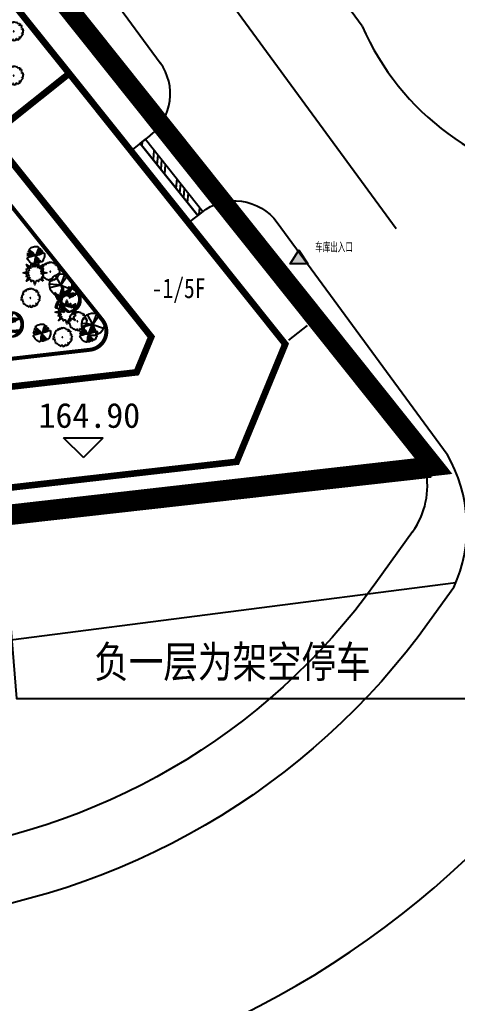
# Model space of a CAD drawing. Extents: x -809667 to 586099, y 3084146 to 3634412.
# Drawn here: x 381360.2 to 381393.3, y 3087107.6 to 3087182.2 of the extents above; entities that cross this region are included whole.
import ezdxf
from ezdxf.enums import TextEntityAlignment as Align

# ---------------------------------------------------------------- set-up
doc = ezdxf.new("R2010")
doc.units = 0
doc.header["$LTSCALE"] = 0.5
doc.linetypes.add('CONTINOUS', pattern=[0])
doc.layers.get('0').update_dxf_attribs({"linetype": 'CONTINUOUS'})
for name, color, linetype in [('A-S-TREE', 95, 'CONTINUOUS'), ('TREE', 3, 'CONTINUOUS'), ('文字', 7, 'CONTINUOUS'), ('树木', 94, 'CONTINUOUS')]:
    doc.layers.add(name, color=color, linetype=linetype)
doc.styles.add('-宋体', font='', dxfattribs={"width": 0.6})
doc.styles.add('HZ', font='', dxfattribs={"width": 0.8})
doc.styles.add('宋体', font='')
doc.styles.get('-宋体').set_extended_font_data('NSimSun')
doc.styles.get('HZ').set_extended_font_data('NSimSun')
doc.styles.get('宋体').set_extended_font_data('SimSun')

# ---------------------------------------------------------------- blocks, each defined once
blk = doc.blocks.new('TREE1')
at = {"layer": 'A-S-TREE', "color": 0}
for p, q in [((-50, 23), (36, 4021)), ((-49, 22), (-3255, -2371)), ((-50, 23), (-3120, 2586)), ((-49, 23), (-2621, -3042)), ((-50, 23), (629, -3920)), ((-50, 23), (3590, -1636)), ((-50, 23), (3937, -304))]:
    blk.add_line(p, q, dxfattribs=at)
blk.add_ellipse((-50, 22), major_axis=(4000, 0), ratio=0.9999998, dxfattribs=at)
blk = doc.blocks.new('T-7')
at = {"layer": 'TREE', "color": 8, "ltscale": 200, "xscale": 0.4020618556701031, "yscale": 0.4020618556701031, "zscale": 0.4020618556701031, "rotation": 199.2879054791862}
blk.add_blockref('TREE1', (4, 110), dxfattribs=at)
blk = doc.blocks.new('*E54')
at = {"layer": 'TREE', "color": 0}
blk.add_ellipse((-2.37, 3.56), major_axis=(2.7, 1.39), ratio=1, start_param=0.518575, end_param=0.519414, dxfattribs=at)
blk = doc.blocks.new('A$C4C586FE1')
at = {"layer": 'TREE', "color": 0}
for p, q in [((6, 1547), (198, 1550)), ((171, 1878), (16, 1628)), ((208, 2079), (171, 1878)), ((198, 1550), (173, 1443)), ((330, 2136), (208, 2079)), ((514, 2441), (288, 2276)), ((288, 2276), (288, 2250)), ((288, 2250), (484, 2157)), ((422, 2031), (330, 2136)), ((484, 2157), (422, 2031)), ((570, 2555), (514, 2441)), ((785, 2557), (585, 2566)), ((842, 2436), (785, 2557)), ((885, 2449), (842, 2436)), ((1100, 2801), (873, 2660)), ((873, 2660), (885, 2449)), ((1294, 2743), (1193, 2819)), ((1261, 2599), (1294, 2743)), ((1389, 2617), (1261, 2599)), ((1418, 2836), (1389, 2617)), ((1787, 2660), (1418, 2836)), ((1875, 2686), (1787, 2660)), ((2108, 2532), (1875, 2686)), ((2261, 2516), (2108, 2532)), ((2273, 2551), (2261, 2516)), ((2411, 2297), (2336, 2500)), ((2434, 2275), (2411, 2297)), ((2565, 2086), (2434, 2275)), ((2577, 1905), (2565, 2086)), ((2688, 2051), (2577, 1905)), ((2666, 1735), (2772, 1843)), ((2724, 1646), (2666, 1735)), ((2799, 1744), (2724, 1646)), ((2788, 1244), (2821, 1629)), ((173, 1443), (0, 1425)), ((0, 1425), (27, 1279)), ((27, 1279), (67, 1102)), ((67, 988), (67, 1102)), ((67, 988), (157, 906)), ((335, 852), (122, 842)), ((123, 841), (320, 727)), ((157, 906), (291, 931)), ((291, 931), (335, 852)), ((320, 727), (414, 564)), ((414, 564), (369, 464)), ((513, 326), (783, 402)), ((827, 368), (610, 253)), ((783, 402), (827, 368)), ((1176, 133), (821, 132)), ((1176, 133), (1302, 10)), ((1302, 10), (1413, 132)), ((1413, 132), (1432, 0)), ((1540, 5), (1587, 59)), ((1587, 59), (1859, 85)), ((1826, 254), (2000, 124)), ((1859, 85), (1826, 254)), ((2130, 415), (2352, 350)), ((2132, 192), (2130, 415)), ((2275, 501), (2371, 599)), ((2419, 413), (2275, 501)), ((2371, 599), (2563, 580)), ((2632, 1202), (2788, 1244)), ((2635, 1086), (2632, 1202)), ((2775, 1105), (2635, 1086)), ((2643, 702), (2702, 978)), ((2702, 978), (2775, 1105))]:
    blk.add_line(p, q, dxfattribs=at)
at = {"layer": 'TREE', "color": 0, "extrusion": (0, 0, -1)}
for major_axis, start_param, end_param in [((1003, 1003), 4.0179908, 4.0754248), ((1003, 1003), -1.4266291, -1.4132158), ((1003, 1003), -1.0118049, -0.9451144), ((1003, 1003), -0.1392478, -0.0819607), ((839, 1144), 0.475418, 0.6338348), ((1003, 1003), 0.553886, 0.636541), ((839, 1143), 3.2004333, 3.3408831), ((839, 1144), 2.942836, 3.1151568), ((1003, 1003), 2.2703374, 2.3464274), ((1003, 1003), 1.8291007, 1.9341647), ((1003, 1003), 1.5734012, 1.6381533), ((1003, 1003), 1.3149332, 1.4176353)]:
    blk.add_ellipse((1418, 1418), major_axis=major_axis, ratio=1, start_param=start_param, end_param=end_param, dxfattribs=at)
at = {"layer": 'TREE', "color": 0, "linetype": 'Continuous'}
for start_param, end_param in [(0.0134102, 3.1550028), (3.1550028, 6.2965955)]:
    blk.add_ellipse((1466, 1447), major_axis=(19.2, 19.2), ratio=1, start_param=start_param, end_param=end_param, dxfattribs=at)
at = {"layer": 'TREE', "color": 8, "linetype": 'CONTINOUS', "extrusion": (0, 0, -1), "xscale": 467.4085850556439, "yscale": 467.4085850556439, "zscale": -467.4085850556439, "rotation": 278.9250190116231}
blk.add_blockref('*E54', (-2893, 66), dxfattribs=at)
blk = doc.blocks.new('红枫')
at = {"color": 0}
blk.add_lwpolyline([(1297, -1371), (924, -1143, 0.6654953), (552, -1412, 0.6654953), (98, -1485), (-4, -1910), (-107, -1485, 0.6654953), (-561, -1412, 0.6654953), (-933, -1143), (-1306, -1371), (-1078, -998, 0.6654953), (-1348, -625, 0.6654953), (-1420, -172), (-1845, -69), (-1420, 34, 0.6654953), (-1348, 487, 0.6654953), (-1078, 859), (-1306, 1233), (-933, 1005, 0.6654953), (-561, 1274, 0.6654953), (-107, 1347), (-4, 1772), (98, 1347, 0.6654953), (552, 1274, 0.6654953), (924, 1005), (1297, 1233), (1069, 859, 0.6654953), (1339, 487, 0.6654953), (1411, 34), (1836, -69), (1411, -172, 0.6654953), (1339, -625, 0.6654953), (1069, -998)], format="xyb", close=True, dxfattribs=at)
blk.add_lwpolyline([(1297, -1371), (924, -1143, 0.6654953), (552, -1412, 0.6654953), (98, -1485), (-4, -1910), (-107, -1485, 0.6654953), (-561, -1412, 0.6654953), (-933, -1143), (-1306, -1371), (-1078, -998, 0.6654953), (-1348, -625, 0.6654953), (-1420, -172), (-1845, -69), (-1420, 34, 0.6654953), (-1348, 487, 0.6654953), (-1078, 859), (-1306, 1233), (-933, 1005, 0.6654953), (-561, 1274, 0.6654953), (-107, 1347), (-4, 1772), (98, 1347, 0.6654953), (552, 1274, 0.6654953), (924, 1005), (1297, 1233), (1069, 859, 0.6654953), (1339, 487, 0.6654953), (1411, 34), (1836, -69), (1411, -172, 0.6654953), (1339, -625, 0.6654953), (1069, -998)], format="xyb", close=True, dxfattribs=at)
for points in [[(-885, 61), (-1188, -9), (-931, -172)], [(-783, 372), (-962, 364), (-908, 217)], [(-783, 497), (-869, 784), (-550, 714)], [(-231, 823), (-394, 901), (-417, 777)], [(-137, 808), (-20, 1111), (120, 855)], [(462, 676), (478, 886), (369, 808)], [(618, 676), (836, 808), (797, 528)], [(891, 411), (1085, 388), (1023, 271)], [(968, 69), (1218, -32), (1085, -141)], [(-892, -336), (-994, -484), (-846, -561)], [(-783, -678), (-892, -911), (-737, -896)]]:
    blk.add_lwpolyline(points, dxfattribs=at)
blk = doc.blocks.new('03')
at = {"layer": '树木', "color": 0}
for p, q in [((-0.875, 1.043), (-1.045, 0.699)), ((-0.794, 1.14), (-0.951, 0.823)), ((-0.728, 1.204), (-0.881, 0.896)), ((-0.67, 1.254), (-0.82, 0.951)), ((-0.616, 1.295), (-0.765, 0.994)), ((-0.566, 1.329), (-0.714, 1.031)), ((-0.518, 1.358), (-0.665, 1.062)), ((-0.472, 1.383), (-0.618, 1.088)), ((-0.428, 1.405), (-0.573, 1.111)), ((-0.385, 1.424), (-0.53, 1.131)), ((-0.343, 1.441), (-0.488, 1.149)), ((-0.303, 1.456), (-0.447, 1.164)), ((-0.263, 1.468), (-0.407, 1.178)), ((-0.224, 1.479), (-0.367, 1.189)), ((-0.186, 1.489), (-0.329, 1.199)), ((-0.148, 1.496), (-0.291, 1.208)), ((-0.112, 1.503), (-0.254, 1.215)), ((-0.254, 0.932), (-0.216, 0.957)), ((-0.076, 1.508), (-0.218, 1.221)), ((-0.216, 0.957), (-0.187, 0.974)), ((-0.197, 1.084), (-0.062, 1.101)), ((-0.187, 0.974), (-0.161, 0.985)), ((-0.04, 1.512), (-0.182, 1.225)), ((-0.161, 0.985), (-0.138, 0.991)), ((-0.005, 1.516), (-0.147, 1.229)), ((-0.138, 0.991), (-0.113, 0.992)), ((-0.113, 0.992), (-0.083, 0.991)), ((0.029, 1.518), (-0.112, 1.231)), ((-0.083, 0.991), (-0.047, 0.988)), ((0.063, 1.519), (-0.078, 1.232)), ((0.097, 1.519), (-0.045, 1.233)), ((0.13, 1.518), (-0.011, 1.232)), ((0.163, 1.516), (0.021, 1.231)), ((0.195, 1.513), (0.054, 1.229)), ((0.227, 1.51), (0.086, 1.225)), ((0.258, 1.506), (0.117, 1.221)), ((0.289, 1.501), (0.148, 1.217)), ((0.32, 1.495), (0.179, 1.211)), ((0.35, 1.488), (0.209, 1.205)), ((0.38, 1.481), (0.239, 1.198)), ((0.409, 1.473), (0.269, 1.19)), ((0.438, 1.464), (0.298, 1.182)), ((0.467, 1.455), (0.327, 1.173)), ((0.496, 1.445), (0.356, 1.163)), ((0.524, 1.434), (0.384, 1.152)), ((0.552, 1.423), (0.412, 1.141)), ((0.579, 1.411), (0.44, 1.129)), ((0.606, 1.398), (0.467, 1.117)), ((0.633, 1.384), (0.494, 1.104)), ((0.66, 1.37), (0.521, 1.09)), ((0.686, 1.355), (0.547, 1.075)), ((0.712, 1.34), (0.573, 1.06)), ((0.737, 1.324), (0.598, 1.044)), ((0.762, 1.307), (0.624, 1.028)), ((0.787, 1.289), (0.649, 1.01)), ((0.811, 1.271), (0.673, 0.992)), ((0.835, 1.252), (0.697, 0.974)), ((0.859, 1.233), (0.721, 0.954)), ((0.883, 1.212), (0.745, 0.934)), ((0.906, 1.191), (0.768, 0.913)), ((0.928, 1.169), (0.791, 0.892)), ((0.95, 1.146), (0.813, 0.869)), ((0.972, 1.123), (0.835, 0.846)), ((0.994, 1.098), (0.857, 0.822)), ((1.015, 1.073), (0.878, 0.797)), ((1.035, 1.047), (0.899, 0.771)), ((1.055, 1.02), (0.919, 0.744)), ((1.075, 0.992), (0.939, 0.717)), ((1.094, 0.963), (0.958, 0.688)), ((1.112, 0.933), (0.977, 0.658)), ((-1.175, 0.191), (-1.137, 0.321)), ((-1.07, 0.184), (-1.066, 0.208)), ((-1.07, 0.157), (-1.07, 0.184)), ((-1.066, 0.123), (-1.07, 0.157)), ((-1.066, 0.208), (-1.058, 0.232)), ((-1.059, 0.078), (-1.066, 0.123)), ((-1.048, 0.021), (-1.059, 0.078)), ((-1.058, 0.232), (-1.045, 0.259)), ((-1.045, 0.259), (-1.028, 0.291)), ((-0.992, 0.113), (-0.988, 0.137)), ((-0.992, 0.086), (-0.992, 0.113)), ((-0.988, 0.052), (-0.992, 0.086)), ((-0.988, 0.137), (-0.98, 0.161)), ((-0.981, 0.007), (-0.988, 0.052)), ((-0.97, -0.05), (-0.981, 0.007)), ((-0.98, 0.161), (-0.967, 0.188)), ((-0.967, 0.188), (-0.95, 0.22)), ((-0.886, 0.022), (-0.881, 0.063)), ((-0.882, -0.016), (-0.886, 0.022)), ((-0.881, 0.063), (-0.867, 0.112)), ((-0.867, 0.112), (-0.846, 0.174)), ((-0.86, 0.779), (-0.766, 0.877)), ((-0.846, 0.174), (-0.816, 0.254)), ((-0.825, 0.57), (-0.808, 0.625)), ((-0.808, 0.625), (-0.795, 0.668)), ((-0.795, 0.668), (-0.782, 0.7)), ((-0.789, 0.471), (-0.772, 0.526)), ((-0.782, 0.7), (-0.769, 0.724)), ((-0.781, -0.035), (-0.776, 0.006)), ((-0.776, 0.006), (-0.763, 0.055)), ((-0.772, 0.526), (-0.759, 0.569)), ((-0.769, 0.724), (-0.755, 0.744)), ((-0.763, 0.055), (-0.741, 0.118)), ((-0.759, 0.569), (-0.746, 0.601)), ((-0.755, 0.744), (-0.737, 0.761)), ((-0.746, 0.601), (-0.733, 0.625)), ((-0.741, 0.118), (-0.711, 0.197)), ((-0.737, 0.761), (-0.713, 0.779)), ((-0.733, 0.625), (-0.719, 0.645)), ((-0.719, 0.645), (-0.701, 0.662)), ((-0.713, 0.779), (-0.683, 0.8)), ((-0.711, 0.308), (-0.708, 0.371)), ((-0.708, 0.371), (-0.704, 0.42)), ((-0.704, 0.42), (-0.696, 0.46)), ((-0.701, 0.662), (-0.677, 0.68)), ((-0.696, 0.46), (-0.681, 0.495)), ((-0.681, 0.495), (-0.658, 0.529)), ((-0.677, 0.68), (-0.647, 0.701)), ((-0.658, 0.529), (-0.623, 0.567)), ((-0.658, -0.001), (-0.636, 0.061)), ((-0.644, 0.21), (-0.642, 0.272)), ((-0.642, 0.272), (-0.637, 0.322)), ((-0.637, 0.322), (-0.629, 0.362)), ((-0.636, 0.061), (-0.606, 0.141)), ((-0.629, 0.362), (-0.615, 0.396)), ((-0.623, 0.567), (-0.576, 0.612)), ((-0.615, 0.396), (-0.591, 0.43)), ((-0.591, 0.43), (-0.557, 0.468)), ((-0.577, 0.111), (-0.575, 0.174)), ((-0.576, 0.612), (-0.512, 0.669)), ((-0.575, 0.174), (-0.571, 0.223)), ((-0.571, 0.223), (-0.563, 0.263)), ((-0.564, -0.042), (-0.542, 0.02)), ((-0.563, 0.263), (-0.548, 0.298)), ((-0.557, 0.468), (-0.509, 0.513)), ((-0.548, 0.298), (-0.525, 0.332)), ((-0.542, 0.02), (-0.512, 0.1)), ((-0.525, 0.332), (-0.49, 0.369)), ((-0.513, 0.031), (-0.511, 0.094)), ((-0.511, 0.094), (-0.507, 0.143)), ((-0.509, 0.513), (-0.445, 0.57)), ((-0.507, 0.143), (-0.498, 0.183)), ((-0.498, 0.183), (-0.484, 0.218)), ((-0.49, 0.369), (-0.442, 0.414)), ((-0.484, 0.218), (-0.46, 0.252)), ((-0.46, 0.252), (-0.426, 0.289)), ((-0.442, 0.414), (-0.379, 0.471)), ((-0.426, 0.289), (-0.378, 0.334)), ((-0.4, 0.285), (-0.358, 0.332)), ((-0.399, 0.387), (-0.358, 0.435)), ((-0.388, 0.506), (-0.347, 0.553)), ((-0.378, 0.625), (-0.337, 0.672)), ((-0.378, 0.334), (-0.314, 0.391)), ((-0.358, 0.435), (-0.323, 0.47)), ((-0.358, 0.332), (-0.324, 0.368)), ((-0.347, 0.553), (-0.313, 0.589)), ((-0.337, 0.801), (-0.289, 0.833)), ((-0.337, 0.672), (-0.302, 0.707)), ((-0.324, 0.368), (-0.292, 0.394)), ((-0.323, 0.47), (-0.292, 0.496)), ((-0.313, 0.589), (-0.281, 0.615)), ((-0.302, 0.9), (-0.254, 0.932)), ((-0.302, 0.707), (-0.271, 0.733)), ((-0.292, 0.496), (-0.259, 0.514)), ((-0.292, 0.394), (-0.259, 0.411)), ((-0.289, 0.833), (-0.251, 0.857)), ((-0.281, 0.615), (-0.248, 0.632)), ((-0.271, 0.733), (-0.237, 0.751)), ((-0.259, 0.514), (-0.219, 0.525)), ((-0.259, 0.411), (-0.219, 0.423)), ((-0.251, 0.857), (-0.221, 0.874)), ((-0.248, 0.632), (-0.208, 0.644)), ((-0.237, 0.751), (-0.198, 0.763)), ((-0.221, 0.874), (-0.196, 0.885)), ((-0.219, 0.525), (-0.169, 0.533)), ((-0.219, 0.423), (-0.169, 0.43)), ((-0.208, 0.644), (-0.158, 0.651)), ((-0.198, 0.763), (-0.148, 0.77)), ((-0.196, 0.885), (-0.172, 0.891)), ((-0.172, 0.891), (-0.147, 0.893)), ((-0.169, 0.533), (-0.103, 0.538)), ((-0.169, 0.43), (-0.104, 0.435)), ((-0.158, 0.651), (-0.092, 0.656)), ((-0.148, 0.77), (-0.082, 0.775)), ((-0.147, 0.893), (-0.118, 0.892)), ((-0.118, 0.892), (-0.081, 0.889)), ((-0.104, 0.435), (-0.018, 0.439)), ((-0.103, 0.538), (-0.018, 0.542)), ((-0.092, 0.656), (-0.007, 0.66)), ((-0.082, 0.775), (0.003, 0.779)), ((1.13, 0.902), (0.995, 0.628)), ((1.148, 0.869), (1.012, 0.596)), ((1.165, 0.835), (1.029, 0.562)), ((1.181, 0.8), (1.046, 0.528)), ((1.196, 0.764), (1.061, 0.492)), ((1.211, 0.725), (1.076, 0.454)), ((1.224, 0.685), (1.09, 0.415)), ((1.237, 0.643), (1.103, 0.373)), ((1.248, 0.599), (1.115, 0.33)), ((1.259, 0.552), (1.126, 0.284)), ((1.267, 0.502), (1.135, 0.235)), ((1.256, 0.074), (1.135, -0.17)), ((1.274, 0.449), (1.143, 0.183)), ((1.273, 0.175), (1.147, -0.078)), ((1.279, 0.391), (1.149, 0.127)), ((1.282, 0.328), (1.152, 0.066)), ((1.28, 0.257), (1.152, -0.001)), ((-0.969, -0.678), (-1.039, -0.562)), ((-0.93, -0.537), (-0.942, -0.502)), ((-0.919, -0.564), (-0.93, -0.537)), ((-0.908, -0.586), (-0.919, -0.564)), ((-0.893, -0.606), (-0.908, -0.586)), ((-0.872, -0.624), (-0.893, -0.606)), ((-0.871, -0.055), (-0.882, -0.016)), ((-0.845, -0.645), (-0.872, -0.624)), ((-0.852, -0.1), (-0.871, -0.055)), ((-0.825, -0.157), (-0.852, -0.1)), ((-0.807, -0.67), (-0.845, -0.645)), ((-0.825, -0.529), (-0.837, -0.494)), ((-0.814, -0.556), (-0.825, -0.529)), ((-0.803, -0.578), (-0.814, -0.556)), ((-0.758, -0.701), (-0.807, -0.67)), ((-0.788, -0.597), (-0.803, -0.578)), ((-0.767, -0.616), (-0.788, -0.597)), ((-0.778, -0.072), (-0.781, -0.035)), ((-0.766, -0.112), (-0.778, -0.072)), ((-0.733, -0.449), (-0.77, -0.372)), ((-0.74, -0.637), (-0.767, -0.616)), ((-0.747, -0.157), (-0.766, -0.112)), ((-0.72, -0.214), (-0.747, -0.157)), ((-0.703, -0.661), (-0.74, -0.637)), ((-0.702, -0.507), (-0.733, -0.449)), ((-0.653, -0.692), (-0.703, -0.661)), ((-0.675, -0.55), (-0.702, -0.507)), ((-0.676, -0.091), (-0.671, -0.05)), ((-0.673, -0.129), (-0.676, -0.091)), ((-0.648, -0.582), (-0.675, -0.55)), ((-0.662, -0.168), (-0.673, -0.129)), ((-0.671, -0.05), (-0.658, -0.001)), ((-0.642, -0.214), (-0.662, -0.168)), ((-0.62, -0.411), (-0.658, -0.334)), ((-0.618, -0.605), (-0.648, -0.582)), ((-0.615, -0.27), (-0.642, -0.214)), ((-0.589, -0.469), (-0.62, -0.411)), ((-0.582, -0.623), (-0.618, -0.605)), ((-0.562, -0.512), (-0.589, -0.469)), ((-0.582, -0.132), (-0.577, -0.091)), ((-0.579, -0.17), (-0.582, -0.132)), ((-0.536, -0.64), (-0.582, -0.623)), ((-0.568, -0.209), (-0.579, -0.17)), ((-0.577, -0.091), (-0.564, -0.042)), ((-0.549, -0.255), (-0.568, -0.209)), ((-0.535, -0.543), (-0.562, -0.512)), ((-0.522, -0.311), (-0.549, -0.255)), ((-0.507, -0.373), (-0.545, -0.296)), ((-0.476, -0.659), (-0.536, -0.64)), ((-0.506, -0.567), (-0.535, -0.543)), ((-0.476, -0.431), (-0.507, -0.373)), ((-0.469, -0.585), (-0.506, -0.567)), ((-0.449, -0.474), (-0.476, -0.431)), ((-0.423, -0.602), (-0.469, -0.585)), ((-0.413, -0.332), (-0.451, -0.255)), ((-0.422, -0.505), (-0.449, -0.474)), ((-0.363, -0.621), (-0.423, -0.602)), ((-0.393, -0.529), (-0.422, -0.505)), ((-0.382, -0.39), (-0.413, -0.332)), ((-0.356, -0.547), (-0.393, -0.529)), ((-0.355, -0.433), (-0.382, -0.39)), ((-0.31, -0.564), (-0.356, -0.547)), ((-0.328, -0.465), (-0.355, -0.433)), ((-0.299, -0.488), (-0.328, -0.465)), ((-0.25, -0.583), (-0.31, -0.564)), ((-0.262, -0.506), (-0.299, -0.488)), ((-0.216, -0.524), (-0.262, -0.506)), ((-0.156, -0.542), (-0.216, -0.524)), ((1.213, -0.081), (1.117, -0.275))]:
    blk.add_line(p, q, dxfattribs=at)
for centre, radius, start, end in [((1.529, 0.053), 2.01, 145.48401, 157.14403), ((0.455, 1.367), 2.01, 212.16698, 223.827), ((1.13, 1.067), 2.01, 184.59177, 196.25179), ((0.29, 0.822), 1.136, 196.25179, 217.13248), ((1.471, 1.716), 2.616, 217.13248, 227.84647), ((2.203, 0.341), 2.616, 178.02471, 188.7387), ((0.723, 0.392), 1.136, 157.14403, 178.02471), ((-1.525, 1.295), 2.429, 320.66259, 328.38436), ((-1.695, 1.287), 2.564, 324.07016, 331.6293), ((-0.615, 0.978), 1.543, 310.31558, 321.69699), ((-0.949, 1.103), 1.865, 321.66163, 330.58291), ((-0.255, 0.733), 1.141, 313.36984, 333.29532), ((-1.525, 1.295), 2.429, 328.38436, 336.10612), ((-1.695, 1.287), 2.564, 331.6293, 339.18844), ((-0.615, 0.978), 1.543, 321.69699, 333.0784), ((-0.949, 1.103), 1.865, 330.58291, 340.60142), ((-1.525, 1.295), 2.429, 336.10612, 341.99961), ((-1.695, 1.287), 2.564, 339.18844, 344.04936), ((-0.615, 0.978), 1.543, 333.0784, 341.8041), ((-1.037, 1.127), 2.015, 333.29532, 346.12813), ((-1.695, 1.287), 2.564, 344.04936, 348.91028), ((-1.525, 1.295), 2.429, 341.99961, 346.93833), ((-0.949, 1.103), 1.865, 340.60142, 347.74902), ((-0.615, 0.978), 1.543, 341.8041, 348.66506), ((-0.719, 1.316), 2.01, 259.20069, 270.86071), ((-0.176, 0.762), 1.136, 223.827, 244.70769), ((-0.706, 0.442), 1.136, 270.86071, 291.7414), ((0.457, 2.1), 2.616, 244.70769, 255.42168), ((2.109, 0.327), 2.521, 188.7387, 199.65315), ((1.426, 0.349), 1.865, 199.02366, 207.94494), ((1.834, 0.799), 2.429, 206.94591, 214.66767), ((1.894, 0.958), 2.564, 210.35347, 217.91262), ((1.177, 0.094), 1.543, 196.59889, 207.9803), ((1.407, 1.646), 2.521, 227.84647, 238.76092), ((-1.254, 1.817), 2.616, 291.7414, 302.45539), ((0.808, -0.138), 1.141, 199.65315, 219.57863), ((1.426, 0.349), 1.865, 207.94494, 216.86622), ((0.433, 2.009), 2.521, 255.42168, 266.33613), ((1.177, 0.094), 1.543, 207.9803, 219.36171), ((1.834, 0.799), 2.429, 214.66767, 222.38943), ((1.894, 0.958), 2.564, 217.91262, 225.47176), ((0.863, 1.233), 1.865, 238.13143, 247.05271), ((0.896, 1.839), 2.429, 246.05367, 253.77543), ((1.483, 0.42), 2.015, 219.57863, 232.41145), ((1.426, 0.349), 1.865, 216.86622, 226.88474), ((0.842, 2.001), 2.564, 249.46124, 257.02038), ((0.831, 0.877), 1.543, 235.70666, 247.08806), ((1.177, 0.094), 1.543, 219.36171, 228.08742), ((0.142, 1.391), 1.865, 265.70664, 274.62791), ((1.834, 0.799), 2.429, 222.38943, 228.28292), ((-0.11, 1.943), 2.429, 273.62888, 281.35064), ((-0.232, 2.062), 2.564, 277.03645, 284.59559), ((1.894, 0.958), 2.564, 225.47176, 230.33268), ((0.278, 1.061), 1.543, 263.28187, 274.66327), ((0.691, 0.465), 1.141, 238.76092, 258.6864), ((0.863, 1.233), 1.865, 247.05271, 255.97398), ((-1.203, 1.737), 2.521, 302.45539, 313.36984), ((0.896, 1.839), 2.429, 253.77543, 261.4972), ((0.831, 0.877), 1.543, 247.08806, 258.46947), ((0.842, 2.001), 2.564, 257.02038, 264.57952), ((0.345, 0.631), 1.141, 266.33613, 286.26161), ((0.142, 1.391), 1.865, 274.62791, 283.54919), ((-0.949, 1.103), 1.865, 312.74035, 321.66163), ((-0.11, 1.943), 2.429, 281.35064, 289.07241), ((0.278, 1.061), 1.543, 274.66327, 286.04468), ((0.863, 1.233), 1.865, 255.97398, 265.9925), ((-0.232, 2.062), 2.564, 284.59559, 292.15473), ((0.863, 1.323), 2.015, 258.6864, 271.51921), ((0.831, 0.877), 1.543, 258.46947, 267.19518), ((0.896, 1.839), 2.429, 261.4972, 267.39069), ((0.142, 1.391), 1.865, 283.54919, 293.56771), ((0.842, 2.001), 2.564, 264.57952, 269.44044), ((0.1, 1.47), 2.015, 286.26161, 299.09442), ((-0.11, 1.943), 2.429, 289.07241, 294.9659), ((0.278, 1.061), 1.543, 286.04468, 294.77039), ((0.863, 1.233), 1.865, 265.9925, 273.1401), ((-0.232, 2.062), 2.564, 292.15473, 297.01565), ((0.831, 0.877), 1.543, 267.19518, 274.05614), ((0.896, 1.839), 2.429, 267.39069, 272.3294), ((0.842, 2.001), 2.564, 269.44044, 274.30136), ((0.142, 1.391), 1.865, 293.56771, 300.71531), ((-0.11, 1.943), 2.429, 294.9659, 299.90461), ((0.278, 1.061), 1.543, 294.77039, 301.63135), ((-0.232, 2.062), 2.564, 297.01565, 301.87657), ((1.177, 0.094), 1.543, 228.08742, 234.94837), ((1.426, 0.349), 1.865, 226.88474, 234.03234), ((1.834, 0.799), 2.429, 228.28292, 233.22164), ((1.894, 0.958), 2.564, 230.33268, 235.1936)]:
    blk.add_arc(centre, radius, start, end, dxfattribs=at)
blk = doc.blocks.new('白玉兰')
at = {"color": 0}
for centre, radius, start, end in [((-559, -2135), 2214, 76.70325, 111.40179), ((-1148, -2037), 2310, 61.625, 95.14911), ((-4729, -6984), 8429, 56.1879, 65.279), ((4371, -556), 4392, 172.1708, 190.66767), ((-713, 1844), 1941, 291.82137, 332.63459), ((-478, 2077), 2115, 283.29933, 320.85284), ((-1261, 1665), 2054, 309.39345, 347.16547), ((2827, 107), 2821, 182.25436, 209.88683), ((2146, 475), 2185, 193.30629, 228.41072)]:
    blk.add_arc(centre, radius, start, end, dxfattribs=at)
for points in [[(36, -22), (99, -220), (-250, -580), (-51, -1540), (-885, -1095), (-1114, -777), (-1334, -432), (-1142, -186), (-697, -181), (-301, 17), (-41, 2), (21, -1)], [(-33, 16), (-233, 73), (-342, 562), (-1254, 922), (-425, 1375), (-33, 1392), (376, 1386), (477, 1091), (236, 716), (185, 277), (29, 67), (-7, 18)], [(8, 31), (155, 177), (635, 34), (1395, 653), (1385, -291), (1209, -641), (1004, -995), (697, -939), (487, -546), (129, -287), (22, -49), (-3, 7)]]:
    blk.add_open_spline(points, degree=3, knots=[0, 0, 0, 0, 621.9897777, 1340.9445447, 1869.0077365, 2592.4274553, 2798.699245, 2915.8275963, 3435.2615023, 4029.7712897, 4212.3005181, 4212.3005181, 4212.3005181, 4212.3005181], dxfattribs=at)
blk = doc.blocks.new('A$C09E026DC')
at = {"linetype": 'Continuous'}
blk.add_hatch(color=0, dxfattribs=at).paths.add_polyline_path([(0, 0), (2.27, 0), (1.13, 1.77)])
at = {"color": 0, "linetype": 'Continuous', "flags": 128}
blk.add_lwpolyline([(0, 0), (2.27, 0), (1.13, 1.77), (0, 0)], close=True, dxfattribs=at)
blk = doc.blocks.new('123123')
at = {"layer": '文字'}
h = blk.add_hatch(dxfattribs=at)
h.set_pattern_fill('ANSI34', color=8, scale=0.2, angle=40)
h.set_pattern_definition([(85, (85.2353, 1515.0367), (-1.8977508999, 0.1660316899), []), (85, (85.5793, 1515.3254), (-1.8977508999, 0.1660316899), []), (85, (85.9232, 1515.614), (-1.8977508999, 0.1660316899), []), (85, (86.2672, 1515.9026), (-1.8977508999, 0.1660316899), [])])
h.paths.add_polyline_path([(382086.408, 3087225.071), (382086.799, 3087225.383), (382091.166, 3087219.912), (382090.775, 3087219.6)])
at = {"layer": '文字', "color": 8}
for p, q in [((382073.04, 3087251.482), (382087.917, 3087231.183)), ((382087.186, 3087225.692), (382085.705, 3087224.51)), ((382082.105, 3087201.246), (382080.605, 3087202.746)), ((382080.605, 3087202.746), (382083.605, 3087202.746)), ((382082.105, 3087201.246), (382083.605, 3087202.746)), ((382108.649, 3087200.591, -859.056), (382074.455, 3087196.694, -859.056)), ((382075.82, 3087187.312, -859.056), (382110.342, 3087191.756, -859.056))]:
    blk.add_line(p, q, dxfattribs=at)
at = {"layer": '文字', "color": 8, "flags": 128}
for points in [[(382103.234, 3087233.966), (382080.242, 3087265.34), (382022.569, 3087383.374), (382010.928, 3087407.492), (381997.067, 3087436.037)], [(382105.826, 3087218.588), (382074.226, 3087261.706)], [(382086.408, 3087225.071), (382090.775, 3087219.6)], [(382085.705, 3087224.51), (382090.071, 3087219.039)], [(382097.684, 3087210.145), (382099.088, 3087211.266)], [(382074.813, 3087210.117), (382077.025, 3087182.965), (382113.192, 3087182.965)]]:
    blk.add_lwpolyline(points, dxfattribs=at)
for points, const_width in [([(381897.918, 3087296.929), (381904.377, 3087301.028), (382008.641, 3087376.039), (382070.921, 3087247.886), (382108.649, 3087200.591), (381980.343, 3087185.968), (381931.792, 3087180.434), (381911.441, 3087167.711), (381850.625, 3087264.985), (381870.975, 3087277.708), (381870.975, 3087277.708), (381870.975, 3087277.708), (381897.918, 3087296.929)], 0.5), ([(381931.792, 3087180.434), (381980.343, 3087185.968), (382108.649, 3087200.591), (382071.027, 3087247.753), (382065.011, 3087260.047), (382064.426, 3087258.545), (382064.739, 3087256.728), (382063.681, 3087253.595), (382061.204, 3087250.266), (381996.763, 3087204.245), (381993.858, 3087210.271), (381983.223, 3087202.884), (381974.113, 3087203.403), (381944.343, 3087198.423)], 1.5)]:
    blk.add_lwpolyline(points, dxfattribs=dict(at, const_width=const_width))
at = {"layer": '文字', "color": 8, "const_width": 0.5, "flags": 128}
for points in [[(382017.045, 3087218.74), (382064.328, 3087252.508), (382072.929, 3087240.464), (382081.027, 3087230.37), (382097.408, 3087209.847), (382093.722, 3087200.922), (382020.042, 3087192.505)], [(382027.196, 3087193.322), (382093.722, 3087200.922), (382097.408, 3087209.847), (382081.028, 3087230.37), (382075.087, 3087225.629), (382087.248, 3087210.394), (382086.137, 3087207.705), (382033.586, 3087201.701), (382033.348, 3087203.788), (382026.095, 3087202.959)], [(382040.64, 3087202.507), (382041.503, 3087194.956), (382093.722, 3087200.922), (382097.408, 3087209.847), (382081.027, 3087230.37), (382075.087, 3087225.629), (382087.248, 3087210.394), (382086.137, 3087207.705)], [(382047.794, 3087203.324), (382048.656, 3087195.774), (382093.722, 3087200.922), (382097.408, 3087209.847), (382081.027, 3087230.37), (382075.087, 3087225.629), (382087.248, 3087210.394), (382086.137, 3087207.705)], [(382054.947, 3087204.142), (382055.81, 3087196.591), (382093.722, 3087200.922), (382097.408, 3087209.847), (382081.027, 3087230.37), (382075.087, 3087225.629), (382087.248, 3087210.394), (382086.137, 3087207.705)]]:
    blk.add_lwpolyline(points, close=True, dxfattribs=at)
at = {"layer": '文字', "color": 8, "flags": 128}
for points in [[(382103.234, 3087233.966, 0.577563), (382137.928, 3087230.071, 0.494375)], [(382090.071, 3087219.039), (382091.07, 3087219.835, -0.426327), (382096.791, 3087219.074), (382109.673, 3087201.496)], [(382110.186, 3087191.395, 0.243691), (382109.673, 3087201.496, 0.335846)], [(382107.057, 3087195.612, 0.209087), (382108.06, 3087200.314, 0.335846)], [(382107.057, 3087195.612), (382104.282, 3087191.744, -0.213756), (382068.952, 3087171.171), (381968.852, 3087160.509)], [(382110.186, 3087191.395), (382108.345, 3087188.829, -0.213756), (382069.482, 3087166.2), (381953.335, 3087153.828)]]:
    blk.add_lwpolyline(points, format="xyb", dxfattribs=at)
at = {"layer": '文字', "color": 8, "const_width": 0.3}
for points in [[(382033.348, 3087203.788), (382082.6, 3087209.415, 0.589508), (382083.535, 3087211.679), (382073.446, 3087224.319), (382075.087, 3087225.629), (382087.248, 3087210.394), (382086.137, 3087207.705), (382033.586, 3087201.701)], [(382040.64, 3087202.507), (382040.402, 3087204.594), (382082.6, 3087209.415, 0.590827), (382083.535, 3087211.679), (382073.446, 3087224.319), (382075.087, 3087225.629), (382087.248, 3087210.394), (382086.137, 3087207.705)], [(382047.794, 3087203.324), (382047.555, 3087205.411), (382082.6, 3087209.415, 0.590827), (382083.535, 3087211.679), (382073.446, 3087224.319), (382075.087, 3087225.629), (382087.248, 3087210.394), (382086.137, 3087207.705)], [(382054.947, 3087204.142), (382054.709, 3087206.228), (382082.6, 3087209.415, 0.590827), (382083.535, 3087211.679), (382073.446, 3087224.319), (382075.087, 3087225.629), (382087.248, 3087210.394), (382086.137, 3087207.705)]]:
    blk.add_lwpolyline(points, format="xyb", close=True, dxfattribs=at)
at = {"layer": '文字', "color": 8, "flags": 128}
blk.add_lwpolyline([(382086.408, 3087225.071), (382086.799, 3087225.383), (382091.166, 3087219.912), (382090.775, 3087219.6)], close=True, dxfattribs=at)
at = {"layer": '文字', "color": 8}
blk.add_lwpolyline([(382033.189, 3087191.753), (382044.173, 3087192.537), (382075.11, 3087196.037), (382108.454, 3087199.787), (382096.673, 3087215.537), (382096.454, 3087215.787)], dxfattribs=at)
for centre, radius, start, end in [((382084.691, 3087228.818), 4, 308.59584, 36.23633), ((382063.656, 3087220.89), 69, 276.08017, 318.811)]:
    blk.add_arc(centre, radius, start, end, dxfattribs=at)
for name, p, xscale, yscale, zscale, rotation in [('A$C4C586FE1', (382077.665, 3087234.14), 0.0005, 0.0005, 0.0005, 169.6965101826048), ('A$C4C586FE1', (382077.665, 3087230.789), 0.0005, 0.0005, 0.0005, 169.6965101826048), ('A$C09E026DC', (382099.11, 3087215.933), -0.5906249999999987, 0.5906249999999993, 0.5906249999999993, 359.8716719223517), ('A$C4C586FE1', (382080.44, 3087215.931), 0.0005, 0.0005, 0.0005, 169.6965101826048), ('A$C4C586FE1', (382078.932, 3087213.93), 0.0005, 0.0005, 0.0005, 169.6965101826048), ('03', (382080.745, 3087213.177), 0.8, 0.8, 0.8, 292.8030004997092), ('03', (382076.368, 3087211.284), 0.8, 0.8, 0.8, 292.8030004997092), ('A$C4C586FE1', (382082.495, 3087212.155), 0.0005, 0.0005, 0.0005, 169.6965101826048), ('A$C4C586FE1', (382081.364, 3087210.951), 0.0005, 0.0005, 0.0005, 169.6965101826048)]:
    blk.add_blockref(name, p, dxfattribs=dict(at, xscale=xscale, yscale=yscale, zscale=zscale, rotation=rotation))
for name, p, xscale, yscale, zscale in [('白玉兰', (382078.48, 3087216.566), 0.0004880798049271107, 0.0004880798049271107, 0.04880798235096967), ('红枫', (382078.426, 3087215.283), 0.000487636998295784, 0.000487636998295784, 0.04876370063039211), ('T-7', (382080.375, 3087214.263), 0.0005279999999329448, 0.0005279999999329448, 0.0005279999999329448), ('红枫', (382080.858, 3087212.303), 0.000487636998295784, 0.000487636998295784, 0.04876370063039211), ('T-7', (382082.807, 3087211.284), 0.0005279999999329448, 0.0005279999999329448, 0.0005279999999329448), ('白玉兰', (382078.942, 3087210.681), 0.0004880798049271107, 0.0004880798049271107, 0.04880798235096967), ('白玉兰', (382082.474, 3087210.643), 0.0004880798049271107, 0.0004880798049271107, 0.04880798235096967)]:
    blk.add_blockref(name, p, dxfattribs=dict(at, xscale=xscale, yscale=yscale, zscale=zscale))
at = {"layer": '文字', "color": 8, "style": '-宋体', "width": 0.6}
blk.add_text('车库出入口', height=0.6797, dxfattribs=at).set_placement((382099.672, 3087216.875, -0.027))
at = {"layer": '文字', "color": 8, "style": 'HZ', "width": 0.8}
for s, height, p in [('-1/5F', 1.5, (382089.319, 3087213.963)), ('负一层为架空停车', 2.4, (382093.399, 3087185.787))]:
    blk.add_text(s, height=height, dxfattribs=at).set_placement(p, align=Align.MIDDLE)
at = {"layer": '文字', "color": 8, "style": '宋体'}
blk.add_text('164.90', height=1.8882, dxfattribs=at).set_placement((382078.7, 3087203.496))

msp = doc.modelspace()

# ---------------------------------------------------------------- block references
at = {"layer": '文字'}
msp.add_blockref('123123', (-717.11, -52.3), dxfattribs=at)

doc.saveas('drawing.dxf')
